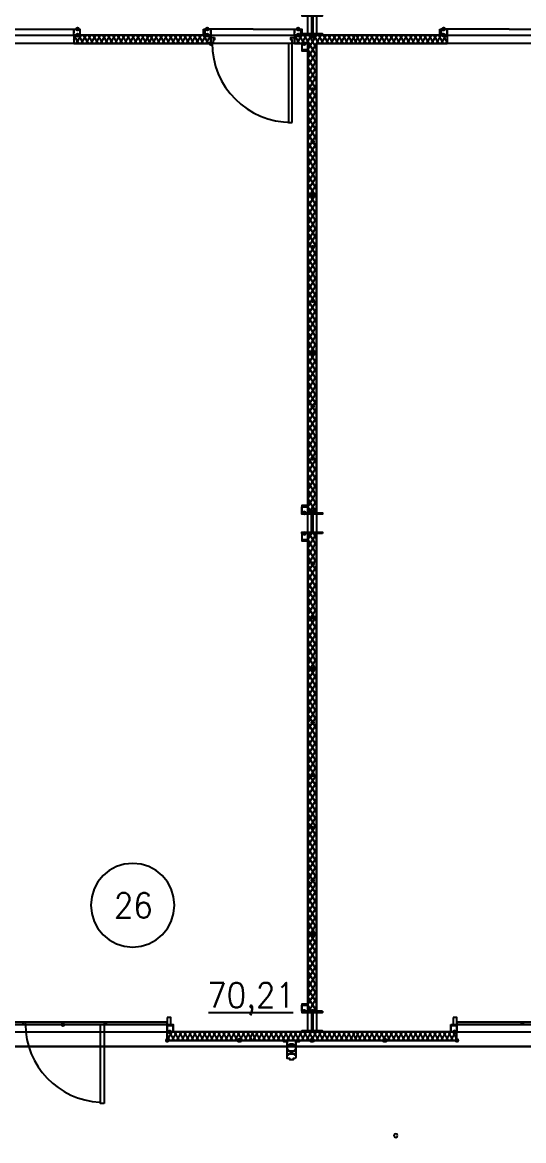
# Model space of a CAD drawing. Header units: millimetres. Extents: x 0 to 420, y 0 to 297.
# Drawn here: x 193.61 to 211.12, y 100.3 to 139.34 of the extents above; entities that cross this region are included whole.
import ezdxf

# ---------------------------------------------------------------- set-up
doc = ezdxf.new("R2010")
doc.units = ezdxf.units.MM
doc.layers.get('0').update_dxf_attribs({"linetype": 'CONTINUOUS'})
doc.styles.get("Standard").update_dxf_attribs({"font": 'STANDARD'})

msp = doc.modelspace()

# ---------------------------------------------------------------- hatches: boundary and pattern name
at = {"true_color": 0x000007}
for points in [[(195.622333, 139.107333), (195.597463, 139.047537), (195.537667, 139.022667), (195.477871, 139.047537), (195.453, 139.107333), (195.477871, 139.167129), (195.537667, 139.192), (195.597462, 139.167129)], [(195.622333, 138.895667), (195.597463, 138.835871), (195.537667, 138.811), (195.477871, 138.835871), (195.453, 138.895667), (195.477871, 138.955462), (195.537667, 138.980333), (195.597462, 138.955463)], [(200.152, 139.107333), (200.127129, 139.047537), (200.067333, 139.022667), (200.007538, 139.047537), (199.982667, 139.107333), (200.007537, 139.167129), (200.067333, 139.192), (200.127129, 139.167129)], [(200.152, 138.895667), (200.127129, 138.835871), (200.067333, 138.811), (200.007538, 138.835871), (199.982667, 138.895667), (200.007537, 138.955462), (200.067333, 138.980333), (200.127129, 138.955463)], [(203.327, 139.107333), (203.302129, 139.047537), (203.242333, 139.022667), (203.182538, 139.047537), (203.157667, 139.107333), (203.182537, 139.167129), (203.242333, 139.192), (203.302129, 139.167129)], [(203.327, 138.895667), (203.302129, 138.835871), (203.242333, 138.811), (203.182538, 138.835871), (203.157667, 138.895667), (203.182537, 138.955462), (203.242333, 138.980333), (203.302129, 138.955463)], [(208.407, 139.107333), (208.382129, 139.047537), (208.322333, 139.022667), (208.262538, 139.047537), (208.237667, 139.107333), (208.262537, 139.167129), (208.322333, 139.192), (208.382129, 139.167129)], [(208.407, 138.895667), (208.382129, 138.835871), (208.322333, 138.811), (208.262538, 138.835871), (208.237667, 138.895667), (208.262537, 138.955462), (208.322333, 138.980333), (208.382129, 138.955463)], [(200.279, 138.599333), (200.254129, 138.539537), (200.194333, 138.514667), (200.134538, 138.539537), (200.109667, 138.599333), (200.134537, 138.659129), (200.194333, 138.684), (200.254129, 138.659129)], [(203.538667, 138.599333), (203.513796, 138.539537), (203.454, 138.514667), (203.394204, 138.539537), (203.369333, 138.599333), (203.394204, 138.659129), (203.454, 138.684), (203.513796, 138.659129)], [(203.835, 138.853333), (203.810129, 138.793537), (203.750333, 138.768667), (203.690538, 138.793537), (203.665667, 138.853333), (203.690537, 138.913129), (203.750333, 138.938), (203.810129, 138.913129)], [(203.835, 136.990667), (203.810129, 136.930871), (203.750333, 136.906), (203.690538, 136.930871), (203.665667, 136.990667), (203.690537, 137.050462), (203.750333, 137.075333), (203.810129, 137.050463)], [(203.835, 135.170333), (203.810129, 135.110537), (203.750333, 135.085667), (203.690538, 135.110537), (203.665667, 135.170333), (203.690537, 135.230129), (203.750333, 135.255), (203.810129, 135.230129)], [(203.835, 133.307667), (203.810129, 133.247871), (203.750333, 133.223), (203.690538, 133.247871), (203.665667, 133.307667), (203.690537, 133.367462), (203.750333, 133.392333), (203.810129, 133.367463)], [(203.835, 131.487333), (203.810129, 131.427537), (203.750333, 131.402667), (203.690538, 131.427537), (203.665667, 131.487333), (203.690537, 131.547129), (203.750333, 131.572), (203.810129, 131.547129)], [(203.835, 129.624667), (203.810129, 129.564871), (203.750333, 129.54), (203.690538, 129.564871), (203.665667, 129.624667), (203.690537, 129.684462), (203.750333, 129.709333), (203.810129, 129.684463)], [(203.835, 127.804333), (203.810129, 127.744537), (203.750333, 127.719667), (203.690538, 127.744537), (203.665667, 127.804333), (203.690537, 127.864129), (203.750333, 127.889), (203.810129, 127.864129)], [(203.835, 125.941667), (203.810129, 125.881871), (203.750333, 125.857), (203.690538, 125.881871), (203.665667, 125.941667), (203.690537, 126.001462), (203.750333, 126.026333), (203.810129, 126.001463)], [(203.835, 124.121333), (203.810129, 124.061537), (203.750333, 124.036667), (203.690538, 124.061537), (203.665667, 124.121333), (203.690537, 124.181129), (203.750333, 124.206), (203.810129, 124.181129)], [(203.538667, 122.216333), (203.513796, 122.156537), (203.454, 122.131667), (203.394204, 122.156537), (203.369333, 122.216333), (203.394204, 122.276129), (203.454, 122.301), (203.513796, 122.276129)], [(203.835, 122.258667), (203.810129, 122.198871), (203.750333, 122.174), (203.690538, 122.198871), (203.665667, 122.258667), (203.690537, 122.318462), (203.750333, 122.343333), (203.810129, 122.318463)], [(203.538667, 121.496667), (203.513796, 121.436871), (203.454, 121.412), (203.394204, 121.436871), (203.369333, 121.496667), (203.394204, 121.556462), (203.454, 121.581333), (203.513796, 121.556463)], [(203.835, 120.438333), (203.810129, 120.378537), (203.750333, 120.353667), (203.690538, 120.378537), (203.665667, 120.438333), (203.690537, 120.498129), (203.750333, 120.523), (203.810129, 120.498129)], [(203.835, 118.575667), (203.810129, 118.515871), (203.750333, 118.491), (203.690538, 118.515871), (203.665667, 118.575667), (203.690537, 118.635462), (203.750333, 118.660333), (203.810129, 118.635463)], [(203.835, 116.755333), (203.810129, 116.695538), (203.750333, 116.670667), (203.690538, 116.695538), (203.665667, 116.755333), (203.690537, 116.815129), (203.750333, 116.84), (203.810129, 116.815129)], [(203.835, 114.892667), (203.810129, 114.832871), (203.750333, 114.808), (203.690538, 114.832871), (203.665667, 114.892667), (203.690537, 114.952462), (203.750333, 114.977333), (203.810129, 114.952463)], [(203.835, 113.072333), (203.810129, 113.012538), (203.750333, 112.987667), (203.690538, 113.012538), (203.665667, 113.072333), (203.690537, 113.132129), (203.750333, 113.157), (203.810129, 113.132129)], [(203.835, 111.209667), (203.810129, 111.149871), (203.750333, 111.125), (203.690538, 111.149871), (203.665667, 111.209667), (203.690537, 111.269462), (203.750333, 111.294333), (203.810129, 111.269463)], [(203.835, 109.389333), (203.810129, 109.329537), (203.750333, 109.304667), (203.690538, 109.329537), (203.665667, 109.389333), (203.690537, 109.449129), (203.750333, 109.474), (203.810129, 109.449129)], [(203.835, 107.526667), (203.810129, 107.466871), (203.750333, 107.442), (203.690538, 107.466871), (203.665667, 107.526667), (203.690537, 107.586462), (203.750333, 107.611333), (203.810129, 107.586463)], [(203.538667, 104.817333), (203.513796, 104.757537), (203.454, 104.732667), (203.394204, 104.757537), (203.369333, 104.817333), (203.394204, 104.877129), (203.454, 104.902), (203.513796, 104.877129)], [(203.835, 104.817333), (203.810129, 104.757537), (203.750333, 104.732667), (203.690538, 104.757537), (203.665667, 104.817333), (203.690537, 104.877129), (203.750333, 104.902), (203.810129, 104.877129)], [(195.114333, 104.351667), (195.089463, 104.291871), (195.029667, 104.267), (194.969871, 104.291871), (194.945, 104.351667), (194.969871, 104.411462), (195.029667, 104.436333), (195.089462, 104.411463)], [(195.114333, 104.351667), (195.089463, 104.291871), (195.029667, 104.267), (194.969871, 104.291871), (194.945, 104.351667), (194.969871, 104.411462), (195.029667, 104.436333), (195.089462, 104.411463)], [(198.839667, 104.097667), (198.814796, 104.037871), (198.755, 104.013), (198.695204, 104.037871), (198.670333, 104.097667), (198.695204, 104.157462), (198.755, 104.182333), (198.814796, 104.157463)], [(208.788, 104.097667), (208.763129, 104.037871), (208.703333, 104.013), (208.643537, 104.037871), (208.618667, 104.097667), (208.643537, 104.157462), (208.703333, 104.182333), (208.763129, 104.157463)]]:
    msp.add_hatch(color=0, dxfattribs=at).paths.add_polyline_path(points, flags=0)
at = {"true_color": 0x0000fe}
for points in [[(198.755, 103.801333), (198.730129, 103.741537), (198.670333, 103.716667), (198.610538, 103.741537), (198.585667, 103.801333), (198.610537, 103.861129), (198.670333, 103.886), (198.730129, 103.861129)], [(201.252667, 103.801333), (201.227796, 103.741537), (201.168, 103.716667), (201.108204, 103.741537), (201.083333, 103.801333), (201.108204, 103.861129), (201.168, 103.886), (201.227796, 103.861129)], [(201.295, 103.801333), (201.270129, 103.741537), (201.210333, 103.716667), (201.150538, 103.741537), (201.125667, 103.801333), (201.150537, 103.861129), (201.210333, 103.886), (201.270129, 103.861129)], [(203.792667, 103.801333), (203.767796, 103.741537), (203.708, 103.716667), (203.648204, 103.741537), (203.623333, 103.801333), (203.648204, 103.861129), (203.708, 103.886), (203.767796, 103.861129)], [(203.835, 103.801333), (203.810129, 103.741537), (203.750333, 103.716667), (203.690538, 103.741537), (203.665667, 103.801333), (203.690537, 103.861129), (203.750333, 103.886), (203.810129, 103.861129)], [(203.835, 103.801333), (203.810129, 103.741537), (203.750333, 103.716667), (203.690538, 103.741537), (203.665667, 103.801333), (203.690537, 103.861129), (203.750333, 103.886), (203.810129, 103.861129)], [(206.332667, 103.801333), (206.307796, 103.741537), (206.248, 103.716667), (206.188204, 103.741537), (206.163333, 103.801333), (206.188204, 103.861129), (206.248, 103.886), (206.307796, 103.861129)], [(206.375, 103.801333), (206.350129, 103.741537), (206.290333, 103.716667), (206.230538, 103.741537), (206.205667, 103.801333), (206.230537, 103.861129), (206.290333, 103.886), (206.350129, 103.861129)], [(208.872667, 103.801333), (208.847796, 103.741537), (208.788, 103.716667), (208.728204, 103.741537), (208.703333, 103.801333), (208.728204, 103.861129), (208.788, 103.886), (208.847796, 103.861129)]]:
    msp.add_hatch(color=0, dxfattribs=at).paths.add_polyline_path(points, flags=0)
at = {"true_color": 0x000007}
h = msp.add_hatch(color=0, dxfattribs=at)
h.paths.add_polyline_path([(198.670333, 103.801333), (203.708, 103.801333)], flags=0)
h.paths.add_polyline_path([(203.708, 103.801333), (198.670333, 103.801333)], flags=0)
h = msp.add_hatch(color=0, dxfattribs=at)
h.paths.add_polyline_path([(203.750333, 103.801333), (208.788, 103.801333)], flags=0)
h.paths.add_polyline_path([(208.788, 103.801333), (203.750333, 103.801333)], flags=0)

# ---------------------------------------------------------------- linework, layer by layer
at = {"color": 0, "true_color": 0x000007}
for points in [[(104.309333, 103.589667), (390.101667, 103.589667), (390.101667, 221.276333), (104.309333, 221.276333)], [(203.581, 138.895667), (203.581, 150.029333), (186.478333, 150.029333), (186.478333, 138.895667)], [(203.877333, 150.029333), (203.877333, 138.895667), (220.98, 138.895667), (220.98, 150.029333)], [(204.089, 139.615333), (203.369333, 139.615333), (203.369333, 139.573), (203.708, 139.573), (203.708, 138.938), (203.369333, 138.938), (203.369333, 138.895667), (204.089, 138.895667), (204.089, 138.938), (203.750333, 138.938), (203.750333, 139.573), (204.089, 139.573)], [(199.940333, 139.107333), (200.194333, 139.107333), (200.194333, 138.895667), (199.940333, 138.895667)], [(199.982667, 139.107333), (199.982667, 138.895667), (200.194333, 138.895667), (200.194333, 139.107333)], [(208.195333, 139.107333), (208.449333, 139.107333), (208.449333, 138.895667), (208.195333, 138.895667)], [(208.237667, 139.107333), (208.237667, 138.895667), (208.449333, 138.895667), (208.449333, 139.107333)], [(186.478333, 104.097667), (203.581, 104.097667), (203.581, 138.599333), (199.898, 138.599333), (186.732333, 138.599333), (186.478333, 138.599333)], [(200.321333, 138.811), (200.321333, 138.726333), (200.279, 138.726333), (200.279, 138.599333), (200.194333, 138.599333), (200.194333, 138.811)], [(200.194333, 138.599333), (200.194333, 138.811)], [(203.030667, 135.847667), (203.030667, 138.599333), (202.903667, 138.599333), (202.903667, 135.847667)], [(203.115333, 138.811), (203.115333, 138.599333), (203.030667, 138.599333), (203.030667, 138.726333), (202.988333, 138.726333), (202.988333, 138.811)], [(203.115333, 138.599333), (203.115333, 138.811)], [(203.581, 138.599333), (203.369333, 138.599333), (203.369333, 138.387667), (203.581, 138.387667), (203.581, 138.599333), (203.369333, 138.599333), (203.369333, 138.345333), (203.581, 138.345333)], [(220.98, 104.097667), (220.98, 138.599333), (217.297, 138.599333), (204.089, 138.599333), (203.877333, 138.599333), (203.877333, 104.097667)], [(203.581, 122.470333), (203.369333, 122.470333), (203.369333, 122.216333), (203.581, 122.216333)], [(203.581, 122.428), (203.581, 122.216333), (203.369333, 122.216333), (203.369333, 122.428)], [(204.089, 121.496667), (203.369333, 121.496667), (203.369333, 121.539), (203.708, 121.539), (203.708, 122.174), (203.369333, 122.174), (203.369333, 122.216333), (204.089, 122.216333), (204.089, 122.174), (203.750333, 122.174), (203.750333, 121.539), (204.089, 121.539)], [(203.581, 121.496667), (203.369333, 121.496667), (203.369333, 121.285), (203.581, 121.285), (203.581, 121.496667), (203.369333, 121.496667), (203.369333, 121.242667), (203.581, 121.242667)], [(203.581, 121.496667), (203.581, 104.817333), (203.877333, 104.817333), (203.877333, 121.496667)], [(203.581, 105.071333), (203.369333, 105.071333), (203.369333, 104.817333), (203.581, 104.817333)], [(203.581, 105.029), (203.581, 104.817333), (203.369333, 104.817333), (203.369333, 105.029)], [(204.089, 104.817333), (203.369333, 104.817333), (203.369333, 104.775), (203.708, 104.775), (203.708, 104.14), (203.369333, 104.14), (203.369333, 104.097667), (204.089, 104.097667), (204.089, 104.14), (203.750333, 104.14), (203.750333, 104.775), (204.089, 104.775)], [(191.431333, 104.351667), (198.670333, 104.351667), (198.670333, 104.436333), (191.431333, 104.436333)], [(193.632667, 104.351667), (193.717333, 104.351667), (193.717333, 104.436333), (193.632667, 104.436333)], [(196.469, 101.6), (196.342, 101.6), (196.342, 104.351667), (196.469, 104.351667)], [(196.469, 104.351667), (196.553667, 104.351667), (196.553667, 104.436333), (196.469, 104.436333)], [(198.670333, 104.605667), (198.670333, 104.351667), (198.797333, 104.351667), (198.797333, 104.605667)], [(198.670333, 104.351667), (198.882, 104.351667), (198.882, 104.097667), (198.670333, 104.097667)], [(198.670333, 104.309333), (198.670333, 104.097667), (198.882, 104.097667), (198.882, 104.309333)], [(208.576333, 104.351667), (208.788, 104.351667), (208.788, 104.097667), (208.576333, 104.097667)], [(208.576333, 104.309333), (208.576333, 104.097667), (208.788, 104.097667), (208.788, 104.309333)], [(208.661, 104.605667), (208.661, 104.351667), (208.788, 104.351667), (208.788, 104.605667)], [(208.788, 104.351667), (216.069333, 104.351667), (216.069333, 104.436333), (208.788, 104.436333)], [(211.031667, 104.351667), (211.116333, 104.351667), (211.116333, 104.436333), (211.031667, 104.436333)], [(116.416667, 94.953667), (377.994333, 94.953667), (377.994333, 103.589667), (116.416667, 103.589667)], [(198.670333, 103.801333), (203.708, 103.801333)], [(203.708, 103.801333), (198.670333, 103.801333)], [(198.670333, 103.801333), (203.708, 103.801333)], [(198.670333, 103.801333), (203.708, 103.801333)], [(203.284667, 103.759), (203.157667, 103.759), (203.157667, 103.547333), (203.157667, 103.505), (203.157667, 103.462667), (203.115333, 103.462667), (203.115333, 103.420333), (203.073, 103.420333), (203.030667, 103.378), (202.988333, 103.378), (202.946, 103.420333), (202.903667, 103.420333), (202.903667, 103.462667), (202.861333, 103.462667), (202.861333, 103.505), (202.861333, 103.547333), (202.861333, 103.759), (202.734333, 103.759), (202.861333, 103.759), (202.861333, 103.547333), (202.861333, 103.505), (202.861333, 103.462667), (202.903667, 103.462667), (202.903667, 103.420333), (202.946, 103.420333), (202.988333, 103.420333), (203.030667, 103.420333), (203.073, 103.420333), (203.115333, 103.420333), (203.115333, 103.462667), (203.157667, 103.505), (203.157667, 103.547333), (203.157667, 103.759), (203.284667, 103.759), (203.157667, 103.759), (203.157667, 103.547333), (203.157667, 103.505), (203.157667, 103.462667), (203.115333, 103.462667), (203.115333, 103.420333), (203.073, 103.420333), (203.030667, 103.378), (202.988333, 103.378), (202.946, 103.420333), (202.903667, 103.420333), (202.903667, 103.462667), (202.861333, 103.462667), (202.861333, 103.505), (202.861333, 103.547333), (202.861333, 103.759), (202.734333, 103.759), (202.861333, 103.759), (202.861333, 103.547333), (202.861333, 103.505), (202.861333, 103.462667), (202.903667, 103.462667), (202.903667, 103.420333), (202.946, 103.420333), (202.988333, 103.420333), (203.030667, 103.420333), (203.073, 103.420333), (203.115333, 103.420333), (203.115333, 103.462667), (203.157667, 103.505), (203.157667, 103.547333), (203.157667, 103.759), (203.284667, 103.759), (203.157667, 103.759), (203.157667, 103.547333), (203.157667, 103.505), (203.115333, 103.462667), (203.115333, 103.420333), (203.073, 103.420333), (203.030667, 103.420333), (202.988333, 103.420333), (202.946, 103.420333), (202.903667, 103.420333), (202.903667, 103.462667), (202.861333, 103.462667), (202.861333, 103.505), (202.861333, 103.547333), (202.861333, 103.759), (202.734333, 103.759), (202.861333, 103.759), (202.861333, 103.547333), (202.861333, 103.505), (202.861333, 103.462667), (202.903667, 103.462667), (202.903667, 103.420333), (202.946, 103.420333), (202.988333, 103.378), (203.030667, 103.378), (203.073, 103.420333), (203.115333, 103.420333), (203.115333, 103.462667), (203.157667, 103.462667), (203.157667, 103.505), (203.157667, 103.547333), (203.157667, 103.759)], [(203.157667, 103.547333), (203.157667, 103.589667), (203.115333, 103.632), (203.073, 103.674333), (203.030667, 103.674333), (202.988333, 103.674333), (202.946, 103.674333), (202.903667, 103.632), (202.861333, 103.632), (202.861333, 103.589667), (202.861333, 103.547333), (202.861333, 103.505), (202.861333, 103.462667), (202.903667, 103.462667), (202.903667, 103.420333), (202.946, 103.420333), (202.988333, 103.420333), (203.030667, 103.420333), (203.073, 103.420333), (203.115333, 103.420333), (203.115333, 103.462667), (203.157667, 103.505), (203.157667, 103.547333), (203.157667, 103.505), (203.115333, 103.462667), (203.115333, 103.420333), (203.073, 103.420333), (203.030667, 103.420333), (202.988333, 103.420333), (202.946, 103.420333), (202.903667, 103.420333), (202.903667, 103.462667), (202.861333, 103.462667), (202.861333, 103.505), (202.861333, 103.547333), (202.861333, 103.589667), (202.861333, 103.632), (202.903667, 103.632), (202.946, 103.674333), (202.988333, 103.674333), (203.030667, 103.674333), (203.073, 103.674333), (203.115333, 103.632), (203.157667, 103.589667)], [(202.861333, 103.547333), (202.861333, 103.589667), (202.861333, 103.632), (202.903667, 103.632), (202.946, 103.674333), (202.988333, 103.674333), (203.030667, 103.674333), (203.073, 103.674333), (203.115333, 103.632), (203.157667, 103.589667), (203.157667, 103.547333), (203.157667, 103.505), (203.115333, 103.462667), (203.115333, 103.420333), (203.073, 103.420333), (203.030667, 103.420333), (202.988333, 103.420333), (202.946, 103.420333), (202.903667, 103.420333), (202.903667, 103.462667), (202.861333, 103.462667), (202.861333, 103.505)], [(203.750333, 103.801333), (208.788, 103.801333)], [(208.788, 103.801333), (203.750333, 103.801333)], [(208.788, 103.801333), (203.750333, 103.801333)], [(208.788, 103.801333), (203.750333, 103.801333)], [(203.157667, 103.251), (203.157667, 103.208667), (203.115333, 103.166333), (203.073, 103.166333), (203.073, 103.124), (203.030667, 103.124), (202.988333, 103.124), (202.946, 103.124), (202.946, 103.166333), (202.903667, 103.166333), (202.861333, 103.166333), (202.861333, 103.208667), (202.861333, 103.251), (202.861333, 103.293333), (202.903667, 103.293333), (202.903667, 103.335667), (202.946, 103.335667), (202.988333, 103.335667), (203.030667, 103.335667), (203.073, 103.335667), (203.115333, 103.335667), (203.115333, 103.293333), (203.157667, 103.293333)], [(206.713667, 100.478167), (206.695061, 100.523061), (206.650167, 100.541667), (206.605272, 100.523061), (206.586667, 100.478167), (206.605272, 100.433272), (206.650167, 100.414667), (206.695061, 100.433272)]]:
    msp.add_lwpolyline(points, close=True, dxfattribs=at)
for points in [[(203.750333, 139.615333), (203.750333, 138.895667)], [(193.209333, 139.107333), (195.410667, 139.107333), (195.622333, 139.107333), (195.622333, 138.895667), (195.410667, 138.895667), (195.410667, 139.107333), (195.622333, 139.107333), (195.622333, 138.895667), (195.410667, 138.895667), (195.410667, 139.107333), (195.410667, 138.980333)], [(193.209333, 138.895667), (195.410667, 138.895667), (195.410667, 138.980333)], [(201.676, 139.107333), (200.194333, 139.107333), (200.194333, 138.980333)], [(200.194333, 138.980333), (200.194333, 138.895667), (201.676, 138.895667)], [(201.676, 139.107333), (203.115333, 139.107333), (203.327, 139.107333), (203.327, 138.895667), (203.115333, 138.895667), (203.115333, 139.107333), (203.369333, 139.107333), (203.369333, 138.895667), (203.115333, 138.895667), (203.115333, 139.107333), (203.115333, 138.980333)], [(201.676, 138.895667), (203.115333, 138.895667), (203.115333, 138.980333)], [(210.608333, 139.107333), (208.449333, 139.107333), (208.449333, 138.980333)], [(208.449333, 138.980333), (208.449333, 138.895667), (210.608333, 138.895667)], [(210.608333, 139.107333), (212.809667, 139.107333), (213.021333, 139.107333), (213.021333, 138.895667), (212.809667, 138.895667), (212.809667, 139.107333), (213.021333, 139.107333), (213.021333, 138.895667), (212.809667, 138.895667), (212.809667, 139.107333), (212.809667, 138.980333)], [(210.608333, 138.895667), (212.809667, 138.895667), (212.809667, 138.980333)], [(195.410667, 138.726333), (195.495333, 138.895667)], [(195.58, 138.599333), (195.410667, 138.895667)], [(195.410667, 138.895667), (195.410667, 138.599333)], [(195.410667, 138.895667), (195.410667, 138.599333)], [(200.194333, 138.895667), (195.410667, 138.895667)], [(195.410667, 138.599333), (195.410667, 138.641667)], [(195.410667, 138.599333), (200.194333, 138.599333)], [(195.495333, 138.599333), (195.664667, 138.895667)], [(195.749333, 138.599333), (195.58, 138.895667)], [(195.664667, 138.599333), (195.834, 138.895667)], [(195.918667, 138.599333), (195.749333, 138.895667)], [(195.834, 138.599333), (196.003333, 138.895667)], [(196.088, 138.599333), (195.918667, 138.895667)], [(196.003333, 138.599333), (196.172667, 138.895667)], [(196.257333, 138.599333), (196.088, 138.895667)], [(196.172667, 138.599333), (196.342, 138.895667)], [(196.426667, 138.599333), (196.257333, 138.895667)], [(196.342, 138.599333), (196.511333, 138.895667)], [(196.596, 138.599333), (196.426667, 138.895667)], [(196.511333, 138.599333), (196.680667, 138.895667)], [(196.765333, 138.599333), (196.596, 138.895667)], [(196.680667, 138.599333), (196.85, 138.895667)], [(196.934667, 138.599333), (196.765333, 138.895667)], [(196.85, 138.599333), (197.019333, 138.895667)], [(197.104, 138.599333), (196.934667, 138.895667)], [(197.019333, 138.599333), (197.188667, 138.895667)], [(197.273333, 138.599333), (197.104, 138.895667)], [(197.188667, 138.599333), (197.358, 138.895667)], [(197.442667, 138.599333), (197.273333, 138.895667)], [(197.358, 138.599333), (197.527333, 138.895667)], [(197.612, 138.599333), (197.442667, 138.895667)], [(197.527333, 138.599333), (197.696667, 138.895667)], [(197.781333, 138.599333), (197.612, 138.895667)], [(197.696667, 138.599333), (197.866, 138.895667)], [(197.950667, 138.599333), (197.781333, 138.895667)], [(197.866, 138.599333), (198.035333, 138.895667)], [(198.077667, 138.599333), (197.950667, 138.895667)], [(198.035333, 138.599333), (198.162333, 138.895667)], [(198.247, 138.599333), (198.077667, 138.895667)], [(198.162333, 138.599333), (198.331667, 138.895667)], [(198.416333, 138.599333), (198.247, 138.895667)], [(198.331667, 138.599333), (198.501, 138.895667)], [(198.585667, 138.599333), (198.416333, 138.895667)], [(198.501, 138.599333), (198.670333, 138.895667)], [(198.755, 138.599333), (198.585667, 138.895667)], [(198.670333, 138.599333), (198.839667, 138.895667)], [(198.924333, 138.599333), (198.755, 138.895667)], [(198.839667, 138.599333), (199.009, 138.895667)], [(199.093667, 138.599333), (198.924333, 138.895667)], [(199.009, 138.599333), (199.178333, 138.895667)], [(199.263, 138.599333), (199.093667, 138.895667)], [(199.178333, 138.599333), (199.347667, 138.895667)], [(199.432333, 138.599333), (199.263, 138.895667)], [(199.347667, 138.599333), (199.517, 138.895667)], [(199.601667, 138.599333), (199.432333, 138.895667)], [(199.517, 138.599333), (199.686333, 138.895667)], [(199.771, 138.599333), (199.601667, 138.895667)], [(199.686333, 138.599333), (199.855667, 138.895667)], [(199.940333, 138.599333), (199.771, 138.895667)], [(199.855667, 138.599333), (200.025, 138.895667)], [(200.109667, 138.599333), (199.940333, 138.895667)], [(200.025, 138.599333), (200.194333, 138.895667)], [(200.194333, 138.726333), (200.109667, 138.895667)], [(200.194333, 138.895667), (200.194333, 138.811), (200.194333, 138.599333)], [(200.194333, 138.895667), (200.194333, 138.811)], [(200.236667, 138.6205), (200.250982, 138.336991), (200.293, 138.061673), (200.361326, 137.795939), (200.454568, 137.541182), (200.57133, 137.298796), (200.710219, 137.070176), (200.869842, 136.856714), (201.048805, 136.659805), (201.245714, 136.480842), (201.459176, 136.321219), (201.687796, 136.18233), (201.930182, 136.065568), (202.184939, 135.972326), (202.450673, 135.904), (202.725991, 135.861982), (203.0095, 135.847667)], [(203.115333, 138.726333), (203.2, 138.895667)], [(203.284667, 138.599333), (203.115333, 138.895667)], [(203.115333, 138.895667), (203.115333, 138.811), (203.115333, 138.599333)], [(203.115333, 138.895667), (203.115333, 138.811)], [(208.449333, 138.895667), (203.115333, 138.895667)], [(203.115333, 138.599333), (203.581, 138.599333)], [(203.2, 138.599333), (203.369333, 138.895667)], [(203.454, 138.599333), (203.284667, 138.895667)], [(203.369333, 138.938), (203.369333, 138.895667)], [(203.369333, 138.599333), (203.538667, 138.895667)], [(203.623333, 138.599333), (203.454, 138.895667)], [(203.538667, 138.938), (203.538667, 138.895667)], [(203.538667, 138.599333), (203.708, 138.895667)], [(203.581, 138.387667), (203.708, 138.599333)], [(203.581, 138.091333), (203.877333, 138.599333)], [(203.581, 138.599333), (203.581, 122.216333), (203.877333, 122.216333), (203.877333, 138.599333)], [(203.792667, 138.599333), (203.623333, 138.895667)], [(203.877333, 138.176), (203.623333, 138.599333)], [(203.708, 138.599333), (203.877333, 138.895667)], [(203.962, 138.599333), (203.792667, 138.895667)], [(203.877333, 138.43), (203.792667, 138.599333)], [(203.877333, 138.599333), (204.046667, 138.895667)], [(203.877333, 138.599333), (208.449333, 138.599333)], [(203.919667, 138.938), (203.919667, 138.895667)], [(204.131333, 138.599333), (203.962, 138.895667)], [(204.046667, 138.599333), (204.216, 138.895667)], [(204.089, 138.938), (204.089, 138.895667)], [(204.300667, 138.599333), (204.131333, 138.895667)], [(204.216, 138.599333), (204.385333, 138.895667)], [(204.47, 138.599333), (204.300667, 138.895667)], [(204.385333, 138.599333), (204.554667, 138.895667)], [(204.639333, 138.599333), (204.47, 138.895667)], [(204.554667, 138.599333), (204.724, 138.895667)], [(204.808667, 138.599333), (204.639333, 138.895667)], [(204.724, 138.599333), (204.893333, 138.895667)], [(204.978, 138.599333), (204.808667, 138.895667)], [(204.893333, 138.599333), (205.062667, 138.895667)], [(205.147333, 138.599333), (204.978, 138.895667)], [(205.062667, 138.599333), (205.232, 138.895667)], [(205.274333, 138.599333), (205.147333, 138.895667)], [(205.232, 138.599333), (205.359, 138.895667)], [(205.443667, 138.599333), (205.274333, 138.895667)], [(205.359, 138.599333), (205.528333, 138.895667)], [(205.613, 138.599333), (205.443667, 138.895667)], [(205.528333, 138.599333), (205.697667, 138.895667)], [(205.782333, 138.599333), (205.613, 138.895667)], [(205.697667, 138.599333), (205.867, 138.895667)], [(205.951667, 138.599333), (205.782333, 138.895667)], [(205.867, 138.599333), (206.036333, 138.895667)], [(206.121, 138.599333), (205.951667, 138.895667)], [(206.036333, 138.599333), (206.205667, 138.895667)], [(206.290333, 138.599333), (206.121, 138.895667)], [(206.205667, 138.599333), (206.375, 138.895667)], [(206.459667, 138.599333), (206.290333, 138.895667)], [(206.375, 138.599333), (206.544333, 138.895667)], [(206.629, 138.599333), (206.459667, 138.895667)], [(206.544333, 138.599333), (206.713667, 138.895667)], [(206.798333, 138.599333), (206.629, 138.895667)], [(206.713667, 138.599333), (206.883, 138.895667)], [(206.967667, 138.599333), (206.798333, 138.895667)], [(206.883, 138.599333), (207.052333, 138.895667)], [(207.137, 138.599333), (206.967667, 138.895667)], [(207.052333, 138.599333), (207.221667, 138.895667)], [(207.306333, 138.599333), (207.137, 138.895667)], [(207.221667, 138.599333), (207.391, 138.895667)], [(207.475667, 138.599333), (207.306333, 138.895667)], [(207.391, 138.599333), (207.560333, 138.895667)], [(207.645, 138.599333), (207.475667, 138.895667)], [(207.560333, 138.599333), (207.729667, 138.895667)], [(207.814333, 138.599333), (207.645, 138.895667)], [(207.729667, 138.599333), (207.899, 138.895667)], [(207.983667, 138.599333), (207.814333, 138.895667)], [(207.899, 138.599333), (208.068333, 138.895667)], [(208.153, 138.599333), (207.983667, 138.895667)], [(208.068333, 138.599333), (208.237667, 138.895667)], [(208.322333, 138.599333), (208.153, 138.895667)], [(208.237667, 138.599333), (208.407, 138.895667)], [(208.449333, 138.641667), (208.322333, 138.895667)], [(208.407, 138.599333), (208.449333, 138.684)], [(208.449333, 138.895667), (208.449333, 138.599333)], [(208.449333, 138.895667), (208.449333, 138.599333)], [(203.454, 138.387667), (203.454, 138.345333)], [(203.877333, 137.879667), (203.581, 138.387667)], [(203.581, 137.795), (203.877333, 138.303)], [(203.877333, 137.583333), (203.581, 138.091333)], [(203.581, 137.498667), (203.877333, 138.006667)], [(203.877333, 137.287), (203.581, 137.795)], [(203.581, 137.244667), (203.877333, 137.710333)], [(203.877333, 136.990667), (203.581, 137.498667)], [(203.581, 136.948333), (203.877333, 137.456333)], [(203.877333, 136.694333), (203.581, 137.202333)], [(203.581, 136.652), (203.877333, 137.16)], [(203.877333, 136.398), (203.581, 136.906)], [(203.581, 136.355667), (203.877333, 136.863667)], [(203.877333, 136.144), (203.581, 136.609667)], [(203.581, 136.059333), (203.877333, 136.567333)], [(203.877333, 135.847667), (203.581, 136.355667)], [(203.581, 135.763), (203.877333, 136.271)], [(203.877333, 135.551333), (203.581, 136.059333)], [(203.581, 135.466667), (203.877333, 135.974667)], [(203.877333, 135.255), (203.581, 135.763)], [(203.581, 135.212667), (203.877333, 135.720667)], [(203.877333, 134.958667), (203.581, 135.466667)], [(203.581, 134.916333), (203.877333, 135.424333)], [(203.877333, 134.662333), (203.581, 135.170333)], [(203.581, 134.62), (203.877333, 135.128)], [(203.877333, 134.408333), (203.581, 134.874)], [(203.581, 134.323667), (203.877333, 134.831667)], [(203.877333, 134.112), (203.581, 134.62)], [(203.581, 134.027333), (203.877333, 134.535333)], [(203.877333, 133.815667), (203.581, 134.323667)], [(203.581, 133.731), (203.877333, 134.239)], [(203.877333, 133.519333), (203.581, 134.027333)], [(203.581, 133.477), (203.877333, 133.942667)], [(203.877333, 133.223), (203.581, 133.731)], [(203.581, 133.180667), (203.877333, 133.688667)], [(203.877333, 132.926667), (203.581, 133.434667)], [(203.581, 132.884333), (203.877333, 133.392333)], [(203.877333, 132.630333), (203.581, 133.138333)], [(203.581, 132.588), (203.877333, 133.096)], [(203.877333, 132.376333), (203.581, 132.842)], [(203.581, 132.291667), (203.877333, 132.799667)], [(203.877333, 132.08), (203.581, 132.588)], [(203.581, 131.995333), (203.877333, 132.503333)], [(203.877333, 131.783667), (203.581, 132.291667)], [(203.581, 131.699), (203.877333, 132.207)], [(203.877333, 131.487333), (203.581, 131.995333)], [(203.581, 131.445), (203.877333, 131.953)], [(203.877333, 131.191), (203.581, 131.699)], [(203.581, 131.148667), (203.877333, 131.656667)], [(203.877333, 130.894667), (203.581, 131.402667)], [(203.581, 130.852333), (203.877333, 131.360333)], [(203.877333, 130.640667), (203.581, 131.106333)], [(203.581, 130.556), (203.877333, 131.064)], [(203.877333, 130.344333), (203.581, 130.852333)], [(203.581, 130.259667), (203.877333, 130.767667)], [(203.877333, 130.048), (203.581, 130.556)], [(203.581, 129.963333), (203.877333, 130.471333)], [(203.877333, 129.751667), (203.581, 130.259667)], [(203.581, 129.709333), (203.877333, 130.175)], [(203.877333, 129.455333), (203.581, 129.963333)], [(203.581, 129.413), (203.877333, 129.921)], [(203.877333, 129.159), (203.581, 129.667)], [(203.581, 129.116667), (203.877333, 129.624667)], [(203.877333, 128.862667), (203.581, 129.370667)], [(203.581, 128.820333), (203.877333, 129.328333)], [(203.877333, 128.608667), (203.581, 129.074333)], [(203.581, 128.524), (203.877333, 129.032)], [(203.877333, 128.312333), (203.581, 128.820333)], [(203.581, 128.227667), (203.877333, 128.735667)], [(203.877333, 128.016), (203.581, 128.524)], [(203.581, 127.931333), (203.877333, 128.439333)], [(203.877333, 127.719667), (203.581, 128.227667)], [(203.581, 127.677333), (203.877333, 128.143)], [(203.877333, 127.423333), (203.581, 127.931333)], [(203.581, 127.381), (203.877333, 127.889)], [(203.877333, 127.127), (203.581, 127.635)], [(203.581, 127.084667), (203.877333, 127.592667)], [(203.877333, 126.873), (203.581, 127.338667)], [(203.581, 126.788333), (203.877333, 127.296333)], [(203.877333, 126.576667), (203.581, 127.084667)], [(203.581, 126.492), (203.877333, 127)], [(203.877333, 126.280333), (203.581, 126.788333)], [(203.581, 126.195667), (203.877333, 126.703667)], [(203.877333, 125.984), (203.581, 126.492)], [(203.581, 125.941667), (203.877333, 126.407333)], [(203.877333, 125.687667), (203.581, 126.195667)], [(203.581, 125.645333), (203.877333, 126.153333)], [(203.877333, 125.391333), (203.581, 125.899333)], [(203.581, 125.349), (203.877333, 125.857)], [(203.877333, 125.095), (203.581, 125.603)], [(203.581, 125.052667), (203.877333, 125.560667)], [(203.877333, 124.841), (203.581, 125.306667)], [(203.581, 124.756333), (203.877333, 125.264333)], [(203.877333, 124.544667), (203.581, 125.052667)], [(203.581, 124.46), (203.877333, 124.968)], [(203.877333, 124.248333), (203.581, 124.756333)], [(203.581, 124.163667), (203.877333, 124.671667)], [(203.877333, 123.952), (203.581, 124.46)], [(203.581, 123.909667), (203.877333, 124.375333)], [(203.877333, 123.655667), (203.581, 124.163667)], [(203.581, 123.613333), (203.877333, 124.121333)], [(203.877333, 123.359333), (203.581, 123.867333)], [(203.581, 123.317), (203.877333, 123.825)], [(203.877333, 123.063), (203.581, 123.571)], [(203.581, 123.020667), (203.877333, 123.528667)], [(203.877333, 122.809), (203.581, 123.317)], [(203.581, 122.724333), (203.877333, 123.232333)], [(203.877333, 122.512667), (203.581, 123.020667)], [(203.581, 122.428), (203.877333, 122.936)], [(203.877333, 122.216333), (203.581, 122.724333)], [(203.623333, 122.216333), (203.877333, 122.639667)], [(203.369333, 122.174), (203.369333, 122.216333)], [(203.454, 122.470333), (203.454, 122.428)], [(203.538667, 122.174), (203.538667, 122.216333)], [(203.708, 122.216333), (203.581, 122.428)], [(203.750333, 121.496667), (203.750333, 122.216333)], [(203.792667, 122.216333), (203.877333, 122.385667)], [(203.919667, 122.174), (203.919667, 122.216333)], [(204.089, 122.174), (204.089, 122.216333)], [(203.369333, 121.496667), (203.369333, 121.539)], [(203.538667, 121.496667), (203.538667, 121.539)], [(203.581, 121.285), (203.708, 121.496667)], [(203.581, 120.988667), (203.877333, 121.496667)], [(203.877333, 121.073333), (203.623333, 121.496667)], [(203.877333, 121.327333), (203.792667, 121.496667)], [(203.919667, 121.496667), (203.919667, 121.539)], [(204.089, 121.496667), (204.089, 121.539)], [(203.454, 121.285), (203.454, 121.242667)], [(203.877333, 120.777), (203.581, 121.285)], [(203.581, 120.692333), (203.877333, 121.200333)], [(203.877333, 120.480667), (203.581, 120.988667)], [(203.581, 120.396), (203.877333, 120.904)], [(203.877333, 120.184333), (203.581, 120.692333)], [(203.581, 120.142), (203.877333, 120.607667)], [(203.877333, 119.888), (203.581, 120.396)], [(203.581, 119.845667), (203.877333, 120.353667)], [(203.877333, 119.591667), (203.581, 120.099667)], [(203.581, 119.549333), (203.877333, 120.057333)], [(203.877333, 119.295333), (203.581, 119.803333)], [(203.581, 119.253), (203.877333, 119.761)], [(203.877333, 119.041333), (203.581, 119.549333)], [(203.581, 118.956667), (203.877333, 119.464667)], [(203.877333, 118.745), (203.581, 119.253)], [(203.581, 118.660333), (203.877333, 119.168333)], [(203.877333, 118.448667), (203.581, 118.956667)], [(203.581, 118.406333), (203.877333, 118.872)], [(203.877333, 118.152333), (203.581, 118.660333)], [(203.581, 118.11), (203.877333, 118.618)], [(203.877333, 117.856), (203.581, 118.364)], [(203.581, 117.813667), (203.877333, 118.321667)], [(203.877333, 117.559667), (203.581, 118.067667)], [(203.581, 117.517333), (203.877333, 118.025333)], [(203.877333, 117.305667), (203.581, 117.771333)], [(203.581, 117.221), (203.877333, 117.729)], [(203.877333, 117.009333), (203.581, 117.517333)], [(203.581, 116.924667), (203.877333, 117.432667)], [(203.877333, 116.713), (203.581, 117.221)], [(203.581, 116.628333), (203.877333, 117.136333)], [(203.877333, 116.416667), (203.581, 116.924667)], [(203.581, 116.374333), (203.877333, 116.84)], [(203.877333, 116.120333), (203.581, 116.628333)], [(203.581, 116.078), (203.877333, 116.586)], [(203.877333, 115.824), (203.581, 116.332)], [(203.581, 115.781667), (203.877333, 116.289667)], [(203.877333, 115.527667), (203.581, 116.035667)], [(203.581, 115.485333), (203.877333, 115.993333)], [(203.877333, 115.273667), (203.581, 115.739333)], [(203.581, 115.189), (203.877333, 115.697)], [(203.877333, 114.977333), (203.581, 115.485333)], [(203.581, 114.892667), (203.877333, 115.400667)], [(203.877333, 114.681), (203.581, 115.189)], [(203.581, 114.638667), (203.877333, 115.104333)], [(203.877333, 114.384667), (203.581, 114.892667)], [(203.581, 114.342333), (203.877333, 114.850333)], [(203.877333, 114.088333), (203.581, 114.596333)], [(203.581, 114.046), (203.877333, 114.554)], [(203.877333, 113.792), (203.581, 114.3)], [(203.581, 113.749667), (203.877333, 114.257667)], [(203.877333, 113.538), (203.581, 114.003667)], [(203.581, 113.453333), (203.877333, 113.961333)], [(203.877333, 113.241667), (203.581, 113.749667)], [(203.581, 113.157), (203.877333, 113.665)], [(203.877333, 112.945333), (203.581, 113.453333)], [(203.581, 112.860667), (203.877333, 113.368667)], [(203.877333, 112.649), (203.581, 113.157)], [(203.581, 112.606667), (203.877333, 113.072333)], [(203.877333, 112.352667), (203.581, 112.860667)], [(203.581, 112.310333), (203.877333, 112.818333)], [(203.877333, 112.056333), (203.581, 112.564333)], [(203.581, 112.014), (203.877333, 112.522)], [(203.877333, 111.76), (203.581, 112.268)], [(203.581, 111.717667), (203.877333, 112.225667)], [(203.877333, 111.506), (203.581, 111.971667)], [(203.581, 111.421333), (203.877333, 111.929333)], [(203.877333, 111.209667), (203.581, 111.717667)], [(203.581, 111.125), (203.877333, 111.633)], [(203.877333, 110.913333), (203.581, 111.421333)], [(203.581, 110.871), (203.877333, 111.336667)], [(203.877333, 110.617), (203.581, 111.125)], [(203.581, 110.574667), (203.877333, 111.082667)], [(203.877333, 110.320667), (203.581, 110.828667)], [(203.581, 110.278333), (203.877333, 110.786333)], [(203.877333, 110.024333), (203.581, 110.532333)], [(203.581, 109.982), (203.877333, 110.49)], [(203.877333, 109.770333), (203.581, 110.236)], [(203.581, 109.685667), (203.877333, 110.193667)], [(198.924333, 108.5215), (198.894661, 108.815844), (198.809561, 109.089996), (198.674905, 109.338083), (198.496566, 109.554232), (198.280416, 109.732572), (198.032329, 109.867228), (197.758177, 109.952328), (197.463833, 109.982), (197.16949, 109.952328), (196.895338, 109.867228), (196.647251, 109.732572), (196.431101, 109.554232), (196.252762, 109.338083), (196.118106, 109.089996), (196.033005, 108.815844), (196.003333, 108.5215)], [(203.877333, 109.474), (203.581, 109.982)], [(203.581, 109.389333), (203.877333, 109.897333)], [(203.877333, 109.177667), (203.581, 109.685667)], [(203.581, 109.093), (203.877333, 109.601)], [(203.877333, 108.881333), (203.581, 109.389333)], [(203.581, 108.839), (203.877333, 109.304667)], [(203.877333, 108.585), (203.581, 109.093)], [(203.581, 108.542667), (203.877333, 109.050667)], [(203.877333, 108.288667), (203.581, 108.796667)], [(203.581, 108.246333), (203.877333, 108.754333)], [(196.003333, 108.5215), (196.033005, 108.227156), (196.118106, 107.953004), (196.252762, 107.704917), (196.431101, 107.488768), (196.647251, 107.310428), (196.895338, 107.175772), (197.16949, 107.090672), (197.463833, 107.061), (197.758177, 107.090672), (198.032329, 107.175772), (198.280416, 107.310428), (198.496566, 107.488768), (198.674905, 107.704917), (198.809561, 107.953004), (198.894661, 108.227156), (198.924333, 108.5215)], [(203.877333, 107.992333), (203.581, 108.500333)], [(203.581, 107.95), (203.877333, 108.458)], [(203.877333, 107.738333), (203.581, 108.204)], [(203.581, 107.653667), (203.877333, 108.161667)], [(203.877333, 107.442), (203.581, 107.95)], [(203.581, 107.357333), (203.877333, 107.865333)], [(203.877333, 107.145667), (203.581, 107.653667)], [(203.581, 107.103333), (203.877333, 107.569)], [(203.877333, 106.849333), (203.581, 107.357333)], [(203.581, 106.807), (203.877333, 107.315)], [(203.877333, 106.553), (203.581, 107.061)], [(203.581, 106.510667), (203.877333, 107.018667)], [(203.877333, 106.256667), (203.581, 106.764667)], [(203.581, 106.214333), (203.877333, 106.722333)], [(203.877333, 106.002667), (203.581, 106.468333)], [(203.581, 105.918), (203.877333, 106.426)], [(203.877333, 105.706333), (203.581, 106.214333)], [(203.581, 105.621667), (203.877333, 106.129667)], [(203.877333, 105.41), (203.581, 105.918)], [(203.581, 105.325333), (203.877333, 105.833333)], [(203.877333, 105.113667), (203.581, 105.621667)], [(203.581, 105.071333), (203.877333, 105.537)], [(203.454, 105.071333), (203.454, 105.029)], [(203.877333, 104.817333), (203.581, 105.325333)], [(203.708, 104.817333), (203.581, 105.029)], [(203.623333, 104.817333), (203.877333, 105.283)], [(200.109667, 104.775), (203.073, 104.775)], [(203.369333, 104.817333), (203.369333, 104.775)], [(203.538667, 104.817333), (203.538667, 104.775)], [(203.750333, 104.817333), (203.750333, 104.097667)], [(203.792667, 104.817333), (203.877333, 104.986667)], [(203.919667, 104.817333), (203.919667, 104.775)], [(204.089, 104.817333), (204.089, 104.775)], [(195.029667, 104.351667), (191.431333, 104.351667), (191.431333, 104.224667)], [(193.717355, 104.362623), (193.731511, 104.093229), (193.771139, 103.831184), (193.835021, 103.577758), (193.921942, 103.334221), (194.030685, 103.101843), (194.160034, 102.881894), (194.308774, 102.675643), (194.475687, 102.484361), (194.659559, 102.309318), (194.859173, 102.151784), (195.073312, 102.013028), (195.300761, 101.89432), (195.540303, 101.796931), (195.790723, 101.72213), (196.050804, 101.671187), (196.319331, 101.645373)], [(198.670333, 104.224667), (198.670333, 104.351667), (195.029667, 104.351667)], [(198.755, 104.351667), (198.755, 104.309333)], [(208.703333, 104.351667), (208.703333, 104.309333)], [(212.428667, 104.351667), (208.788, 104.351667), (208.788, 104.224667)], [(191.431333, 104.224667), (191.431333, 104.097667), (195.029667, 104.097667)], [(195.029667, 104.097667), (198.670333, 104.097667), (198.670333, 104.224667)], [(198.670333, 104.055333), (198.670333, 104.097667)], [(198.670333, 103.801333), (198.839667, 104.097667)], [(198.670333, 103.801333), (198.670333, 104.097667)], [(198.670333, 103.801333), (198.670333, 104.097667)], [(198.755, 103.801333), (198.670333, 104.013)], [(198.924333, 103.801333), (198.755, 104.097667)], [(208.661, 104.097667), (198.797333, 104.097667)], [(198.839667, 103.801333), (199.009, 104.097667)], [(199.093667, 103.801333), (198.924333, 104.097667)], [(199.009, 103.801333), (199.178333, 104.097667)], [(199.263, 103.801333), (199.093667, 104.097667)], [(199.178333, 103.801333), (199.347667, 104.097667)], [(199.432333, 103.801333), (199.263, 104.097667)], [(199.347667, 103.801333), (199.517, 104.097667)], [(199.601667, 103.801333), (199.432333, 104.097667)], [(199.517, 103.801333), (199.686333, 104.097667)], [(199.771, 103.801333), (199.601667, 104.097667)], [(199.686333, 103.801333), (199.855667, 104.097667)], [(199.940333, 103.801333), (199.771, 104.097667)], [(199.855667, 103.801333), (200.025, 104.097667)], [(200.109667, 103.801333), (199.940333, 104.097667)], [(200.025, 103.801333), (200.194333, 104.097667)], [(200.279, 103.801333), (200.109667, 104.097667)], [(200.194333, 103.801333), (200.363667, 104.097667)], [(200.448333, 103.801333), (200.279, 104.097667)], [(200.363667, 103.801333), (200.533, 104.097667)], [(200.617667, 103.801333), (200.448333, 104.097667)], [(200.533, 103.801333), (200.702333, 104.097667)], [(200.787, 103.801333), (200.617667, 104.097667)], [(200.702333, 103.801333), (200.871667, 104.097667)], [(200.956333, 103.801333), (200.787, 104.097667)], [(200.871667, 103.801333), (201.041, 104.097667)], [(201.125667, 103.801333), (200.956333, 104.097667)], [(201.041, 103.801333), (201.210333, 104.097667)], [(201.295, 103.801333), (201.125667, 104.097667)], [(201.210333, 103.801333), (201.379667, 104.097667)], [(201.464333, 103.801333), (201.295, 104.097667)], [(201.379667, 103.801333), (201.549, 104.097667)], [(201.633667, 103.801333), (201.464333, 104.097667)], [(201.549, 103.801333), (201.676, 104.097667)], [(201.760667, 103.801333), (201.633667, 104.097667)], [(201.676, 103.801333), (201.845333, 104.097667)], [(201.93, 103.801333), (201.760667, 104.097667)], [(201.845333, 103.801333), (202.014667, 104.097667)], [(202.099333, 103.801333), (201.93, 104.097667)], [(202.014667, 103.801333), (202.184, 104.097667)], [(202.268667, 103.801333), (202.099333, 104.097667)], [(202.184, 103.801333), (202.353333, 104.097667)], [(202.438, 103.801333), (202.268667, 104.097667)], [(202.353333, 103.801333), (202.522667, 104.097667)], [(202.607333, 103.801333), (202.438, 104.097667)], [(202.522667, 103.801333), (202.692, 104.097667)], [(202.776667, 103.801333), (202.607333, 104.097667)], [(202.692, 103.801333), (202.861333, 104.097667)], [(202.946, 103.801333), (202.776667, 104.097667)], [(202.861333, 103.801333), (203.030667, 104.097667)], [(203.115333, 103.801333), (202.946, 104.097667)], [(203.030667, 103.801333), (203.2, 104.097667)], [(203.284667, 103.801333), (203.115333, 104.097667)], [(203.2, 103.801333), (203.369333, 104.097667)], [(203.454, 103.801333), (203.284667, 104.097667)], [(203.369333, 104.14), (203.369333, 104.097667)], [(203.369333, 103.801333), (203.538667, 104.097667)], [(203.623333, 103.801333), (203.454, 104.097667)], [(203.538667, 104.14), (203.538667, 104.097667)], [(203.538667, 103.801333), (203.708, 104.097667)], [(203.792667, 103.801333), (203.623333, 104.097667)], [(203.708, 103.801333), (203.877333, 104.097667)], [(203.962, 103.801333), (203.792667, 104.097667)], [(203.877333, 103.801333), (204.046667, 104.097667)], [(203.919667, 104.14), (203.919667, 104.097667)], [(204.131333, 103.801333), (203.962, 104.097667)], [(204.046667, 103.801333), (204.216, 104.097667)], [(204.089, 104.14), (204.089, 104.097667)], [(204.300667, 103.801333), (204.131333, 104.097667)], [(204.216, 103.801333), (204.385333, 104.097667)], [(204.47, 103.801333), (204.300667, 104.097667)], [(204.385333, 103.801333), (204.554667, 104.097667)], [(204.639333, 103.801333), (204.47, 104.097667)], [(204.554667, 103.801333), (204.724, 104.097667)], [(204.808667, 103.801333), (204.639333, 104.097667)], [(204.724, 103.801333), (204.893333, 104.097667)], [(204.978, 103.801333), (204.808667, 104.097667)], [(204.893333, 103.801333), (205.062667, 104.097667)], [(205.147333, 103.801333), (204.978, 104.097667)], [(205.062667, 103.801333), (205.232, 104.097667)], [(205.274333, 103.801333), (205.147333, 104.097667)], [(205.232, 103.801333), (205.359, 104.097667)], [(205.443667, 103.801333), (205.274333, 104.097667)], [(205.359, 103.801333), (205.528333, 104.097667)], [(205.613, 103.801333), (205.443667, 104.097667)], [(205.528333, 103.801333), (205.697667, 104.097667)], [(205.782333, 103.801333), (205.613, 104.097667)], [(205.697667, 103.801333), (205.867, 104.097667)], [(205.951667, 103.801333), (205.782333, 104.097667)], [(205.867, 103.801333), (206.036333, 104.097667)], [(206.121, 103.801333), (205.951667, 104.097667)], [(206.036333, 103.801333), (206.205667, 104.097667)], [(206.290333, 103.801333), (206.121, 104.097667)], [(206.205667, 103.801333), (206.375, 104.097667)], [(206.459667, 103.801333), (206.290333, 104.097667)], [(206.375, 103.801333), (206.544333, 104.097667)], [(206.629, 103.801333), (206.459667, 104.097667)], [(206.544333, 103.801333), (206.713667, 104.097667)], [(206.798333, 103.801333), (206.629, 104.097667)], [(206.713667, 103.801333), (206.883, 104.097667)], [(206.967667, 103.801333), (206.798333, 104.097667)], [(206.883, 103.801333), (207.052333, 104.097667)], [(207.137, 103.801333), (206.967667, 104.097667)], [(207.052333, 103.801333), (207.221667, 104.097667)], [(207.306333, 103.801333), (207.137, 104.097667)], [(207.221667, 103.801333), (207.391, 104.097667)], [(207.475667, 103.801333), (207.306333, 104.097667)], [(207.391, 103.801333), (207.560333, 104.097667)], [(207.645, 103.801333), (207.475667, 104.097667)], [(207.560333, 103.801333), (207.729667, 104.097667)], [(207.814333, 103.801333), (207.645, 104.097667)], [(207.729667, 103.801333), (207.899, 104.097667)], [(207.983667, 103.801333), (207.814333, 104.097667)], [(207.899, 103.801333), (208.068333, 104.097667)], [(208.153, 103.801333), (207.983667, 104.097667)], [(208.068333, 103.801333), (208.237667, 104.097667)], [(208.322333, 103.801333), (208.153, 104.097667)], [(208.237667, 103.801333), (208.407, 104.097667)], [(208.491667, 103.801333), (208.322333, 104.097667)], [(208.407, 103.801333), (208.576333, 104.097667)], [(208.661, 103.801333), (208.491667, 104.097667)], [(208.576333, 103.801333), (208.745667, 104.097667)], [(208.788, 103.843667), (208.661, 104.097667)], [(208.745667, 103.801333), (208.788, 103.928333)], [(208.788, 104.224667), (208.788, 104.097667), (212.428667, 104.097667)], [(208.788, 103.801333), (208.788, 104.097667)], [(208.788, 103.801333), (208.788, 104.097667)], [(198.670333, 103.801333), (203.708, 103.801333), (198.670333, 103.801333), (203.708, 103.801333)], [(198.670333, 103.801333), (208.788, 103.801333)], [(202.861333, 103.251), (202.861333, 103.547333)], [(203.157667, 103.547333), (203.157667, 103.251)], [(208.788, 103.801333), (203.750333, 103.801333), (208.788, 103.801333), (203.750333, 103.801333)]]:
    msp.add_lwpolyline(points, dxfattribs=at)

# ---------------------------------------------------------------- texts
at = {"color": 0, "true_color": 0x000007, "char_height": 0.872032, "attachment_point": 1}
for s, insert, width in [('26', (196.80766, 108.949036), 1.06581688), ('70,21', (200.06734, 105.816359), 2.56764984)]:
    msp.add_mtext(s, dxfattribs=dict(at, insert=insert, width=width))

doc.saveas('drawing.dxf')
